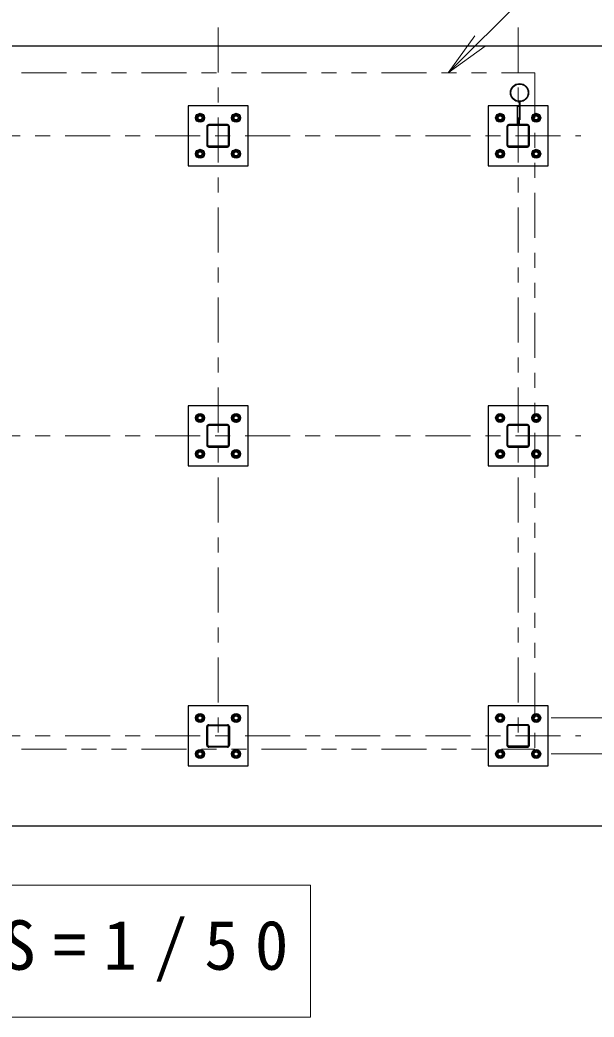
# Model space of a CAD drawing. Units: millimetres on the paper, scale 1:50. Extents: x -365 to 0, y 0 to 257.
# Drawn here: x -99.7 to -61.4, y 154.7 to 221.2 of the extents above; entities that cross this region are included whole.
import ezdxf

# ---------------------------------------------------------------- set-up
doc = ezdxf.new("R2010")
doc.units = ezdxf.units.MM
doc.linetypes.add('USER2', pattern=[6, 3, -1, 1, -1])
doc.linetypes.add('USER3', pattern=[8, 3, -1, 1, -1, 1, -1])
doc.layers.add('LY_1', color=7, linetype='Continuous', lineweight=25)
doc.styles.add('ＭＳ ゴシック', font='')
doc.styles.get('ＭＳ ゴシック').set_extended_font_data('MS Gothic')

# ---------------------------------------------------------------- blocks, each defined once
blk = doc.blocks.new('open_arrow')
at = {"color": 0, "linetype": 'Continuous', "lineweight": -2}
blk.add_lwpolyline([(7.5, 1.25), (0, 0), (7.5, -1.25)], dxfattribs=at)

msp = doc.modelspace()

# ---------------------------------------------------------------- linework, layer by layer
at = {"layer": 'LY_1', "lineweight": 13}
for p, q in [((-71.172, 217.671), (-61.889, 226.954)), ((-64.305, 174.671), (-47.253, 174.671)), ((-64.305, 172.271), (-47.253, 172.271)), ((-80.355, 163.535), (-132.655, 163.535)), ((-80.355, 154.735), (-80.355, 163.535)), ((-132.655, 154.735), (-80.355, 154.735))]:
    msp.add_line(p, q, dxfattribs=at)
at = {"layer": 'LY_1', "color": 2, "linetype": 'USER2', "lineweight": 13}
for p, q in [((-86.505, 220.695), (-86.505, 173.471)), ((-66.505, 220.695), (-66.505, 173.471)), ((-150.692, 213.471), (-62.318, 213.471)), ((-150.692, 193.471), (-62.318, 193.471)), ((-150.692, 173.471), (-62.318, 173.471))]:
    msp.add_line(p, q, dxfattribs=at)
at = {"layer": 'LY_1', "color": 131}
for p, q in [((-152.505, 219.471), (-60.505, 219.471)), ((-87.844, 214.911), (-87.982, 214.671)), ((-87.982, 214.671), (-87.844, 214.431)), ((-87.566, 214.911), (-87.844, 214.911)), ((-87.428, 214.671), (-87.566, 214.911)), ((-87.566, 214.431), (-87.428, 214.671)), ((-85.305, 214.948), (-85.545, 214.809)), ((-85.545, 214.809), (-85.545, 214.532)), ((-85.065, 214.809), (-85.305, 214.948)), ((-85.065, 214.532), (-85.065, 214.809)), ((-67.844, 214.911), (-67.982, 214.671)), ((-67.982, 214.671), (-67.844, 214.431)), ((-67.566, 214.911), (-67.844, 214.911)), ((-67.428, 214.671), (-67.566, 214.911)), ((-67.566, 214.431), (-67.428, 214.671)), ((-65.305, 214.948), (-65.545, 214.809)), ((-65.545, 214.809), (-65.545, 214.532)), ((-65.065, 214.809), (-65.305, 214.948)), ((-65.065, 214.532), (-65.065, 214.809)), ((-87.844, 214.431), (-87.566, 214.431)), ((-85.545, 214.532), (-85.305, 214.394)), ((-85.305, 214.394), (-85.065, 214.532)), ((-67.844, 214.431), (-67.566, 214.431)), ((-65.545, 214.532), (-65.305, 214.394)), ((-65.305, 214.394), (-65.065, 214.532)), ((-87.705, 212.548), (-87.945, 212.409)), ((-87.945, 212.409), (-87.945, 212.132)), ((-87.945, 212.132), (-87.705, 211.994)), ((-87.465, 212.409), (-87.705, 212.548)), ((-87.705, 211.994), (-87.465, 212.132)), ((-87.465, 212.132), (-87.465, 212.409)), ((-85.444, 212.511), (-85.582, 212.271)), ((-85.582, 212.271), (-85.444, 212.031)), ((-85.166, 212.511), (-85.444, 212.511)), ((-85.444, 212.031), (-85.166, 212.031)), ((-85.028, 212.271), (-85.166, 212.511)), ((-85.166, 212.031), (-85.028, 212.271)), ((-67.705, 212.548), (-67.945, 212.409)), ((-67.945, 212.409), (-67.945, 212.132)), ((-67.945, 212.132), (-67.705, 211.994)), ((-67.465, 212.409), (-67.705, 212.548)), ((-67.705, 211.994), (-67.465, 212.132)), ((-67.465, 212.132), (-67.465, 212.409)), ((-65.444, 212.511), (-65.582, 212.271)), ((-65.582, 212.271), (-65.444, 212.031)), ((-65.166, 212.511), (-65.444, 212.511)), ((-65.444, 212.031), (-65.166, 212.031)), ((-65.028, 212.271), (-65.166, 212.511)), ((-65.166, 212.031), (-65.028, 212.271)), ((-87.844, 194.911), (-87.982, 194.671)), ((-87.566, 194.911), (-87.844, 194.911)), ((-87.428, 194.671), (-87.566, 194.911)), ((-85.305, 194.948), (-85.545, 194.809)), ((-85.545, 194.809), (-85.545, 194.532)), ((-85.065, 194.809), (-85.305, 194.948)), ((-85.065, 194.532), (-85.065, 194.809)), ((-67.844, 194.911), (-67.982, 194.671)), ((-67.566, 194.911), (-67.844, 194.911)), ((-67.428, 194.671), (-67.566, 194.911)), ((-65.305, 194.948), (-65.545, 194.809)), ((-65.545, 194.809), (-65.545, 194.532)), ((-65.065, 194.809), (-65.305, 194.948)), ((-65.065, 194.532), (-65.065, 194.809)), ((-87.982, 194.671), (-87.844, 194.431)), ((-87.844, 194.431), (-87.566, 194.431)), ((-87.566, 194.431), (-87.428, 194.671)), ((-85.545, 194.532), (-85.305, 194.394)), ((-85.305, 194.394), (-85.065, 194.532)), ((-67.982, 194.671), (-67.844, 194.431)), ((-67.844, 194.431), (-67.566, 194.431)), ((-67.566, 194.431), (-67.428, 194.671)), ((-65.545, 194.532), (-65.305, 194.394)), ((-65.305, 194.394), (-65.065, 194.532)), ((-87.705, 192.548), (-87.945, 192.409)), ((-87.945, 192.409), (-87.945, 192.132)), ((-87.945, 192.132), (-87.705, 191.994)), ((-87.465, 192.409), (-87.705, 192.548)), ((-87.705, 191.994), (-87.465, 192.132)), ((-87.465, 192.132), (-87.465, 192.409)), ((-85.444, 192.511), (-85.582, 192.271)), ((-85.582, 192.271), (-85.444, 192.031)), ((-85.166, 192.511), (-85.444, 192.511)), ((-85.028, 192.271), (-85.166, 192.511)), ((-85.166, 192.031), (-85.028, 192.271)), ((-67.705, 192.548), (-67.945, 192.409)), ((-67.945, 192.409), (-67.945, 192.132)), ((-67.945, 192.132), (-67.705, 191.994)), ((-67.465, 192.409), (-67.705, 192.548)), ((-67.705, 191.994), (-67.465, 192.132)), ((-67.465, 192.132), (-67.465, 192.409)), ((-65.444, 192.511), (-65.582, 192.271)), ((-65.582, 192.271), (-65.444, 192.031)), ((-65.166, 192.511), (-65.444, 192.511)), ((-65.028, 192.271), (-65.166, 192.511)), ((-65.166, 192.031), (-65.028, 192.271)), ((-85.444, 192.031), (-85.166, 192.031)), ((-65.444, 192.031), (-65.166, 192.031)), ((-87.844, 174.911), (-87.982, 174.671)), ((-87.566, 174.911), (-87.844, 174.911)), ((-87.428, 174.671), (-87.566, 174.911)), ((-85.305, 174.948), (-85.545, 174.809)), ((-85.545, 174.809), (-85.545, 174.532)), ((-85.065, 174.809), (-85.305, 174.948)), ((-85.065, 174.532), (-85.065, 174.809)), ((-67.844, 174.911), (-67.982, 174.671)), ((-67.566, 174.911), (-67.844, 174.911)), ((-67.428, 174.671), (-67.566, 174.911)), ((-65.305, 174.948), (-65.545, 174.809)), ((-65.545, 174.809), (-65.545, 174.532)), ((-65.065, 174.809), (-65.305, 174.948)), ((-65.065, 174.532), (-65.065, 174.809)), ((-87.982, 174.671), (-87.844, 174.431)), ((-87.844, 174.431), (-87.566, 174.431)), ((-87.566, 174.431), (-87.428, 174.671)), ((-85.545, 174.532), (-85.305, 174.394)), ((-85.305, 174.394), (-85.065, 174.532)), ((-67.982, 174.671), (-67.844, 174.431)), ((-67.844, 174.431), (-67.566, 174.431)), ((-67.566, 174.431), (-67.428, 174.671)), ((-65.545, 174.532), (-65.305, 174.394)), ((-65.305, 174.394), (-65.065, 174.532)), ((-87.705, 172.548), (-87.945, 172.409)), ((-87.945, 172.409), (-87.945, 172.132)), ((-87.945, 172.132), (-87.705, 171.994)), ((-87.465, 172.409), (-87.705, 172.548)), ((-87.705, 171.994), (-87.465, 172.132)), ((-87.465, 172.132), (-87.465, 172.409)), ((-85.444, 172.511), (-85.582, 172.271)), ((-85.582, 172.271), (-85.444, 172.031)), ((-85.166, 172.511), (-85.444, 172.511)), ((-85.028, 172.271), (-85.166, 172.511)), ((-85.166, 172.031), (-85.028, 172.271)), ((-67.705, 172.548), (-67.945, 172.409)), ((-67.945, 172.409), (-67.945, 172.132)), ((-67.945, 172.132), (-67.705, 171.994)), ((-67.465, 172.409), (-67.705, 172.548)), ((-67.705, 171.994), (-67.465, 172.132)), ((-67.465, 172.132), (-67.465, 172.409)), ((-65.444, 172.511), (-65.582, 172.271)), ((-65.582, 172.271), (-65.444, 172.031)), ((-65.166, 172.511), (-65.444, 172.511)), ((-65.028, 172.271), (-65.166, 172.511)), ((-65.166, 172.031), (-65.028, 172.271)), ((-85.444, 172.031), (-85.166, 172.031)), ((-65.444, 172.031), (-65.166, 172.031)), ((-152.505, 167.471), (-60.505, 167.471))]:
    msp.add_line(p, q, dxfattribs=at)
at = {"layer": 'LY_1', "color": 4, "linetype": 'USER3', "lineweight": 13}
for p, q in [((-147.615, 217.671), (-65.395, 217.671)), ((-65.395, 217.671), (-65.395, 172.596)), ((-147.615, 172.596), (-65.395, 172.596))]:
    msp.add_line(p, q, dxfattribs=at)
at = {"layer": 'LY_1', "color": 4}
for p, q in [((-84.505, 215.471), (-88.505, 215.471)), ((-88.505, 215.471), (-88.505, 211.471)), ((-84.505, 211.471), (-84.505, 215.471)), ((-64.505, 215.471), (-68.505, 215.471)), ((-68.505, 215.471), (-68.505, 211.471)), ((-64.505, 211.471), (-64.505, 215.471)), ((-88.505, 211.471), (-84.505, 211.471)), ((-68.505, 211.471), (-64.505, 211.471)), ((-84.505, 195.471), (-88.505, 195.471)), ((-88.505, 195.471), (-88.505, 191.471)), ((-84.505, 191.471), (-84.505, 195.471)), ((-64.505, 195.471), (-68.505, 195.471)), ((-68.505, 195.471), (-68.505, 191.471)), ((-64.505, 191.471), (-64.505, 195.471)), ((-88.505, 191.471), (-84.505, 191.471)), ((-68.505, 191.471), (-64.505, 191.471)), ((-84.505, 175.471), (-88.505, 175.471)), ((-88.505, 175.471), (-88.505, 171.471)), ((-84.505, 171.471), (-84.505, 175.471)), ((-64.505, 175.471), (-68.505, 175.471)), ((-68.505, 175.471), (-68.505, 171.471)), ((-64.505, 171.471), (-64.505, 175.471)), ((-88.505, 171.471), (-84.505, 171.471)), ((-68.505, 171.471), (-64.505, 171.471))]:
    msp.add_line(p, q, dxfattribs=at)
at = {"layer": 'LY_1'}
for p, q in [((-66.565, 215.421), (-66.565, 214.221)), ((-66.445, 215.741), (-66.445, 214.221)), ((-66.385, 215.741), (-66.385, 214.541)), ((-66.445, 214.541), (-66.385, 214.541))]:
    msp.add_line(p, q, dxfattribs=at)
at = {"layer": 'LY_1', "color": 3}
for p, q in [((-66.445, 215.421), (-66.565, 215.421)), ((-87.255, 214.093), (-87.255, 212.849)), ((-87.191, 212.849), (-87.191, 214.093)), ((-85.883, 214.221), (-87.127, 214.221)), ((-85.883, 214.157), (-87.127, 214.157)), ((-85.819, 212.849), (-85.819, 214.093)), ((-85.755, 212.849), (-85.755, 214.093)), ((-67.255, 214.093), (-67.255, 212.849)), ((-67.191, 212.849), (-67.191, 214.093)), ((-65.883, 214.221), (-67.127, 214.221)), ((-65.883, 214.157), (-67.127, 214.157)), ((-65.819, 212.849), (-65.819, 214.093)), ((-65.755, 212.849), (-65.755, 214.093)), ((-85.883, 212.785), (-87.127, 212.785)), ((-87.127, 212.721), (-85.883, 212.721)), ((-65.883, 212.785), (-67.127, 212.785)), ((-67.127, 212.721), (-65.883, 212.721)), ((-87.255, 194.093), (-87.255, 192.849)), ((-87.191, 192.849), (-87.191, 194.093)), ((-85.883, 194.221), (-87.127, 194.221)), ((-85.883, 194.157), (-87.127, 194.157)), ((-85.819, 192.849), (-85.819, 194.093)), ((-85.755, 192.849), (-85.755, 194.093)), ((-67.255, 194.093), (-67.255, 192.849)), ((-67.191, 192.849), (-67.191, 194.093)), ((-65.883, 194.221), (-67.127, 194.221)), ((-65.883, 194.157), (-67.127, 194.157)), ((-65.819, 192.849), (-65.819, 194.093)), ((-65.755, 192.849), (-65.755, 194.093)), ((-85.883, 192.785), (-87.127, 192.785)), ((-65.883, 192.785), (-67.127, 192.785)), ((-87.127, 192.721), (-85.883, 192.721)), ((-67.127, 192.721), (-65.883, 192.721)), ((-87.127, 174.221), (-85.883, 174.221)), ((-87.127, 174.157), (-85.883, 174.157)), ((-65.883, 174.221), (-67.127, 174.221)), ((-65.883, 174.157), (-67.127, 174.157)), ((-87.255, 172.849), (-87.255, 174.093)), ((-87.191, 172.849), (-87.191, 174.093)), ((-85.819, 172.849), (-85.819, 174.093)), ((-85.755, 174.093), (-85.755, 172.849)), ((-67.255, 174.093), (-67.255, 172.849)), ((-67.191, 172.849), (-67.191, 174.093)), ((-65.819, 172.849), (-65.819, 174.093)), ((-65.755, 172.849), (-65.755, 174.093)), ((-87.127, 172.785), (-85.883, 172.785)), ((-85.883, 172.721), (-87.127, 172.721)), ((-65.883, 172.785), (-67.127, 172.785)), ((-67.127, 172.721), (-65.883, 172.721))]:
    msp.add_line(p, q, dxfattribs=at)
at = {"layer": 'LY_1'}
for radius in [0.605, 0.575]:
    msp.add_circle((-66.415, 216.346), radius, dxfattribs=at)
at = {"layer": 'LY_1', "color": 131}
for centre, radius in [((-87.705, 214.671), 0.3), ((-87.705, 214.671), 0.23), ((-87.705, 214.671), 0.16), ((-87.705, 214.671), 0.138), ((-85.305, 214.671), 0.3), ((-85.305, 214.671), 0.23), ((-85.305, 214.671), 0.16), ((-85.305, 214.671), 0.138), ((-67.705, 214.671), 0.3), ((-67.705, 214.671), 0.23), ((-67.705, 214.671), 0.16), ((-67.705, 214.671), 0.138), ((-65.305, 214.671), 0.3), ((-65.305, 214.671), 0.23), ((-65.305, 214.671), 0.16), ((-65.305, 214.671), 0.138), ((-87.705, 212.271), 0.3), ((-87.705, 212.271), 0.23), ((-87.705, 212.271), 0.16), ((-87.705, 212.271), 0.138), ((-85.305, 212.271), 0.3), ((-85.305, 212.271), 0.23), ((-85.305, 212.271), 0.16), ((-85.305, 212.271), 0.138), ((-67.705, 212.271), 0.3), ((-67.705, 212.271), 0.23), ((-67.705, 212.271), 0.16), ((-67.705, 212.271), 0.138), ((-65.305, 212.271), 0.3), ((-65.305, 212.271), 0.23), ((-65.305, 212.271), 0.16), ((-65.305, 212.271), 0.138), ((-87.705, 194.671), 0.3), ((-87.705, 194.671), 0.23), ((-87.705, 194.671), 0.16), ((-87.705, 194.671), 0.138), ((-85.305, 194.671), 0.3), ((-85.305, 194.671), 0.23), ((-85.305, 194.671), 0.16), ((-85.305, 194.671), 0.138), ((-67.705, 194.671), 0.3), ((-67.705, 194.671), 0.23), ((-67.705, 194.671), 0.16), ((-67.705, 194.671), 0.138), ((-65.305, 194.671), 0.3), ((-65.305, 194.671), 0.23), ((-65.305, 194.671), 0.16), ((-65.305, 194.671), 0.138), ((-87.705, 192.271), 0.3), ((-87.705, 192.271), 0.23), ((-87.705, 192.271), 0.16), ((-87.705, 192.271), 0.138), ((-85.305, 192.271), 0.3), ((-85.305, 192.271), 0.23), ((-85.305, 192.271), 0.16), ((-85.305, 192.271), 0.138), ((-67.705, 192.271), 0.3), ((-67.705, 192.271), 0.23), ((-67.705, 192.271), 0.16), ((-67.705, 192.271), 0.138), ((-65.305, 192.271), 0.3), ((-65.305, 192.271), 0.23), ((-65.305, 192.271), 0.16), ((-65.305, 192.271), 0.138), ((-87.705, 174.671), 0.3), ((-87.705, 174.671), 0.23), ((-87.705, 174.671), 0.16), ((-87.705, 174.671), 0.138), ((-85.305, 174.671), 0.3), ((-85.305, 174.671), 0.23), ((-85.305, 174.671), 0.16), ((-85.305, 174.671), 0.138), ((-67.705, 174.671), 0.3), ((-67.705, 174.671), 0.23), ((-67.705, 174.671), 0.16), ((-67.705, 174.671), 0.138), ((-65.305, 174.671), 0.3), ((-65.305, 174.671), 0.23), ((-65.305, 174.671), 0.16), ((-65.305, 174.671), 0.138), ((-87.705, 172.271), 0.3), ((-87.705, 172.271), 0.23), ((-87.705, 172.271), 0.16), ((-87.705, 172.271), 0.138), ((-85.305, 172.271), 0.3), ((-85.305, 172.271), 0.23), ((-85.305, 172.271), 0.16), ((-85.305, 172.271), 0.138), ((-67.705, 172.271), 0.3), ((-67.705, 172.271), 0.23), ((-67.705, 172.271), 0.16), ((-67.705, 172.271), 0.138), ((-65.305, 172.271), 0.3), ((-65.305, 172.271), 0.23), ((-65.305, 172.271), 0.16), ((-65.305, 172.271), 0.138)]:
    msp.add_circle(centre, radius, dxfattribs=at)
at = {"layer": 'LY_1', "color": 3}
for centre, radius, start, end in [((-87.127, 214.093), 0.128, 90, 180), ((-87.127, 214.093), 0.064, 90, 180), ((-85.883, 214.093), 0.128, 0, 90), ((-85.883, 214.093), 0.064, 0, 90), ((-67.127, 214.093), 0.128, 90, 180), ((-67.127, 214.093), 0.064, 90, 180), ((-65.883, 214.093), 0.128, 0, 90), ((-65.883, 214.093), 0.064, 0, 90), ((-87.127, 212.849), 0.128, 180, 270), ((-87.127, 212.849), 0.064, 180, 270), ((-85.883, 212.849), 0.128, 270, 0), ((-85.883, 212.849), 0.064, 270, 0), ((-67.127, 212.849), 0.128, 180, 270), ((-67.127, 212.849), 0.064, 180, 270), ((-65.883, 212.849), 0.128, 270, 0), ((-65.883, 212.849), 0.064, 270, 0), ((-87.127, 194.093), 0.128, 90, 180), ((-87.127, 194.093), 0.064, 90, 180), ((-85.883, 194.093), 0.128, 0, 90), ((-85.883, 194.093), 0.064, 0, 90), ((-67.127, 194.093), 0.128, 90, 180), ((-67.127, 194.093), 0.064, 90, 180), ((-65.883, 194.093), 0.128, 0, 90), ((-65.883, 194.093), 0.064, 0, 90), ((-87.127, 192.849), 0.128, 180, 270), ((-87.127, 192.849), 0.064, 180, 270), ((-85.883, 192.849), 0.128, 270, 0), ((-85.883, 192.849), 0.064, 270, 0), ((-67.127, 192.849), 0.128, 180, 270), ((-67.127, 192.849), 0.064, 180, 270), ((-65.883, 192.849), 0.128, 270, 0), ((-65.883, 192.849), 0.064, 270, 0), ((-87.127, 174.093), 0.128, 90, 180), ((-87.127, 174.093), 0.064, 90, 180), ((-85.883, 174.093), 0.128, 0, 90), ((-85.883, 174.093), 0.064, 0, 90), ((-67.127, 174.093), 0.128, 90, 180), ((-67.127, 174.093), 0.064, 90, 180), ((-65.883, 174.093), 0.128, 0, 90), ((-65.883, 174.093), 0.064, 0, 90), ((-87.127, 172.849), 0.128, 180, 270), ((-87.127, 172.849), 0.064, 180, 270), ((-85.883, 172.849), 0.128, 270, 0), ((-85.883, 172.849), 0.064, 270, 0), ((-67.127, 172.849), 0.128, 180, 270), ((-67.127, 172.849), 0.064, 180, 270), ((-65.883, 172.849), 0.128, 270, 0), ((-65.883, 172.849), 0.064, 270, 0)]:
    msp.add_arc(centre, radius, start, end, dxfattribs=at)

# ---------------------------------------------------------------- block references
at = {"layer": 'LY_1', "lineweight": 13, "xscale": 0.4, "yscale": 0.4, "rotation": 45}
msp.add_blockref('open_arrow', (-71.172, 217.671), dxfattribs=at)

# ---------------------------------------------------------------- texts
at = {"layer": 'LY_1', "insert": (-131.255, 159.135), "char_height": 3.299, "attachment_point": 4, "style": 'ＭＳ ゴシック'}
msp.add_mtext('\\T1.5;基礎伏図\\~S=1/50', dxfattribs=at)

doc.saveas('drawing.dxf')
